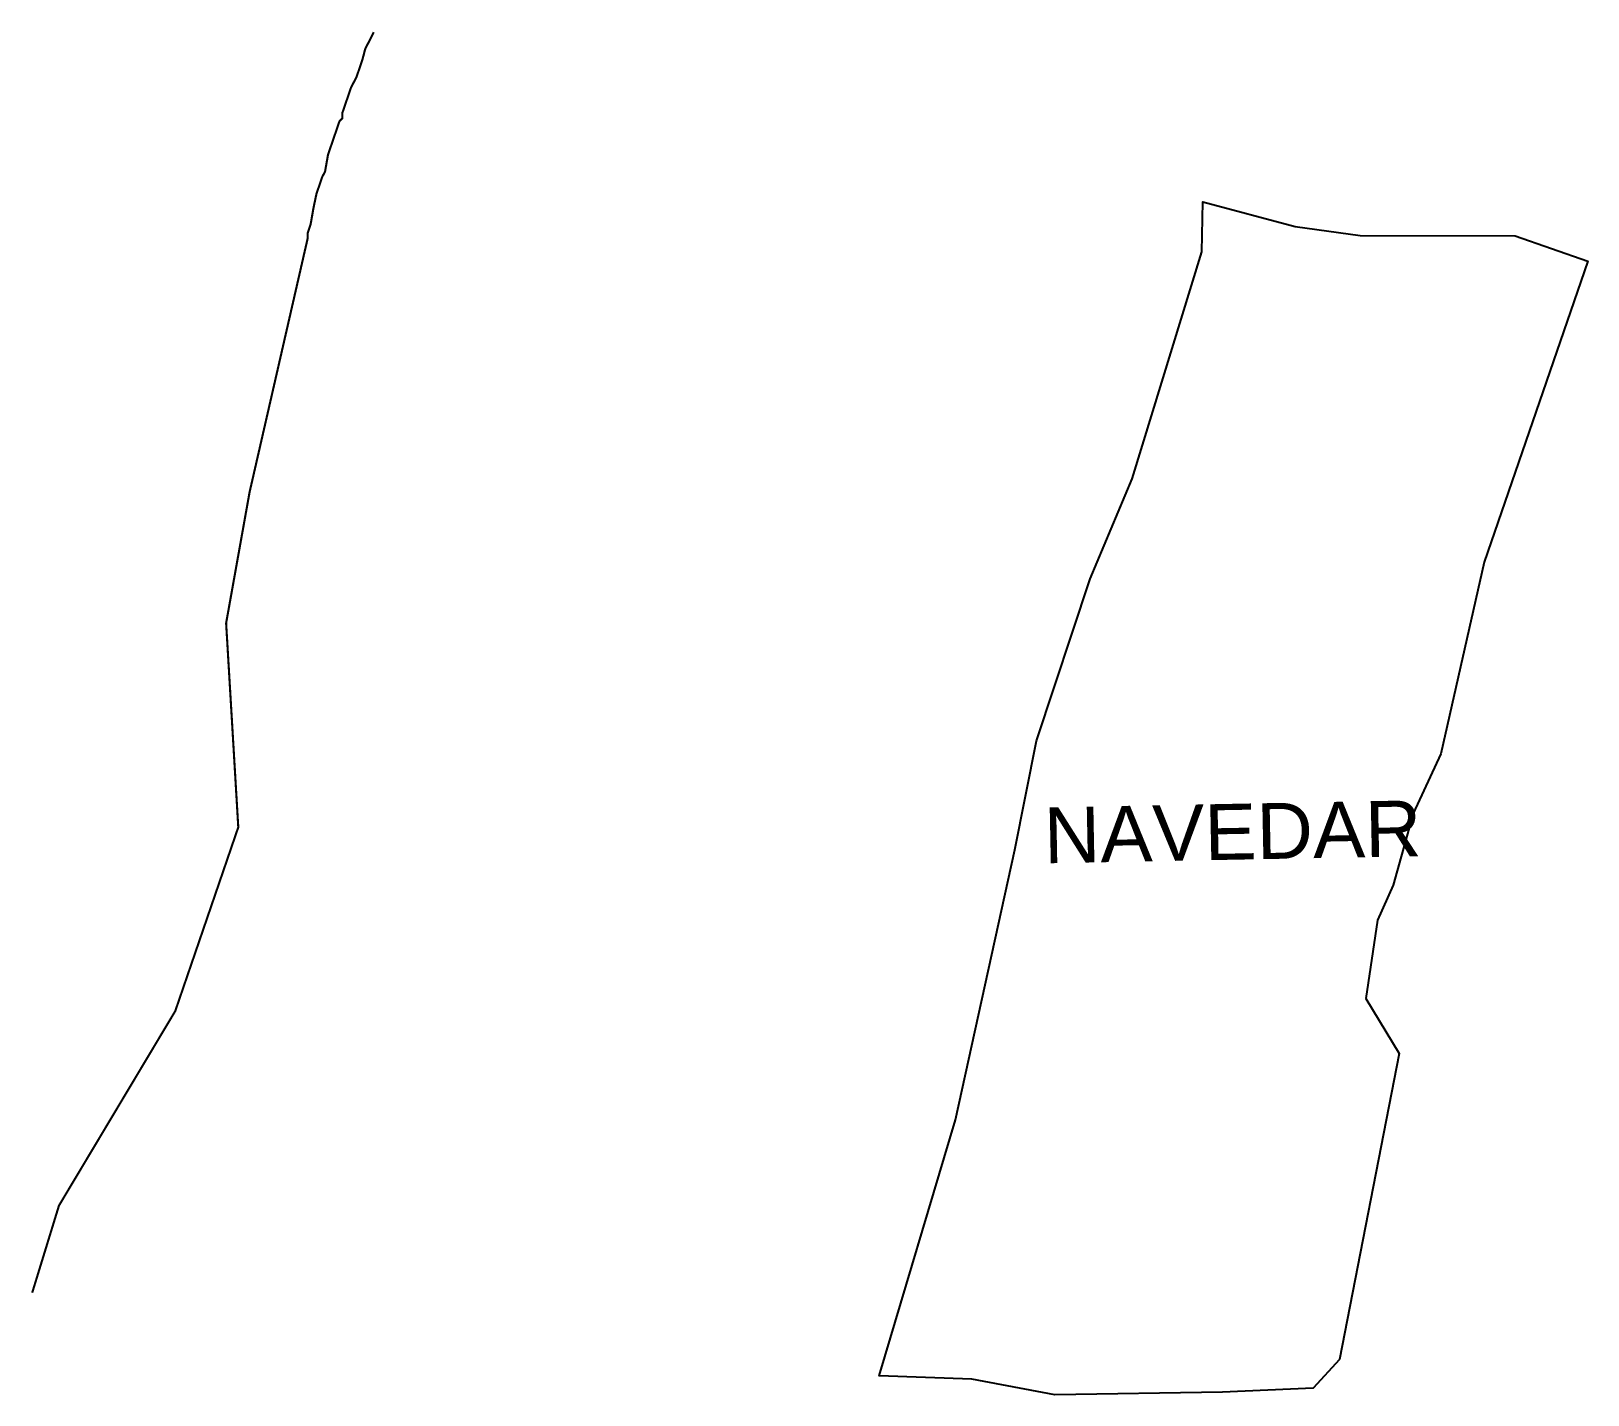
# Model space of a CAD drawing. Header units: metres. Extents: x 273131 to 275359, y 2069436 to 2071387.
import ezdxf

# ---------------------------------------------------------------- set-up
doc = ezdxf.new("R2010")
doc.units = ezdxf.units.M
for name, color, linetype in [('LOW TIDE LINE', 5, 'Continuous'), ('village', 3, 'Continuous'), ('VILLAGE NAME', 250, 'Continuous')]:
    doc.layers.add(name, color=color, linetype=linetype)
doc.styles.get("Standard").update_dxf_attribs({"font": 'calibri.ttf'})

msp = doc.modelspace()

# ---------------------------------------------------------------- linework, layer by layer
at = {"layer": 'LOW TIDE LINE', "lineweight": 18}
msp.add_lwpolyline([(273132.4, 2069581.7, 3, 3, 0), (273170.7, 2069706.4, 3, 3, 0), (273337.1, 2069984.8, 3, 3, 0), (273427.3, 2070247.9, 3, 3, 0), (273409.9, 2070540, 3, 3, 0), (273443.5, 2070727.6, 3, 3, 0), (273526.6, 2071090.7, 3, 3, 0), (273526.7, 2071098.7, 3, 3, 0), (273530.8, 2071110.7, 3, 3, 0), (273535, 2071134.7, 3, 3, 0), (273539.2, 2071154.6, 3, 3, 0), (273547.4, 2071178.5, 3, 3, 0), (273551.5, 2071186.5, 3, 3, 0), (273555.7, 2071210.4, 3, 3, 0), (273559.8, 2071222.4, 3, 3, 0), (273572.1, 2071258.3, 3, 3, 0), (273576.1, 2071262.2, 3, 3, 0), (273576.2, 2071270.2, 3, 3, 0), (273588.5, 2071306.1, 3, 3, 0), (273596.6, 2071322, 3, 3, 0), (273604.8, 2071346, 3, 3, 0), (273609, 2071361.9, 3, 3, 0), (273617.1, 2071377.8, 3, 3, 0), (273621.2, 2071385.8, 3, 3, 0)], format="xyseb", dxfattribs=at)
at = {"layer": 'village', "color": 3}
msp.add_polyline3d([(274453.7, 2069829.1, 0), (274538.7, 2070215.8, 0), (274569.5, 2070371.6, 0), (274646.2, 2070603.3, 0), (274706.6, 2070746.5, 0), (274806, 2071071.2, 0), (274807.4, 2071142.9, 0), (274939.6, 2071107.9, 0), (275032.9, 2071094.6, 0), (275254.5, 2071094.2, 0), (275358.5, 2071058.1, 0), (275210.1, 2070627.5, 0), (275148.3, 2070353.1, 0), (275108.6, 2070267.8, 0), (275079.9, 2070164.8, 0), (275057.4, 2070115.1, 0), (275040.9, 2070002.7, 0), (275088.3, 2069924.2, 0), (275003, 2069486.2, 0), (274965.6, 2069444.9, 0), (274835.8, 2069439.4, 0), (274596, 2069435.5, 0), (274476.8, 2069458.1, 0), (274344.3, 2069462.6, 0)], close=True, dxfattribs=at)

# ---------------------------------------------------------------- texts
at = {"layer": 'VILLAGE NAME', "insert": (274579.3, 2070276.2), "char_height": 80, "attachment_point": 1, "rotation": 1.1028}
msp.add_mtext_dynamic_manual_height_columns('{\\fArial|b0|i0|c0|p34;NAVEDAR}', width=726.929, gutter_width=543.7, heights=[0], dxfattribs=at)

doc.saveas('drawing.dxf')
